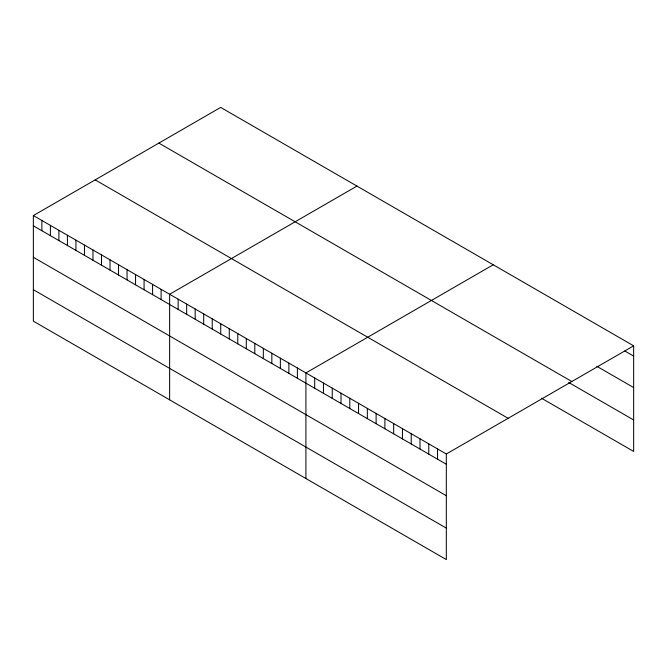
<?xml version="1.0" encoding="UTF-8"?>
<svg xmlns="http://www.w3.org/2000/svg" width="667" height="667" viewBox="0 0 667 667"><rect width="100%" height="100%" fill="white"/><g stroke="black" fill="none" stroke-linecap="round" stroke-linejoin="round"><path stroke-width="1" d="M33.35 215.566L446.323 453.994L446.323 559.588L33.35 321.161L33.35 215.566L220.677 107.412L633.65 345.839L633.65 451.434L541.504 398.232M356.962 186.093L169.635 294.247L169.635 399.841M493.238 264.774L305.911 372.928L305.911 478.522M446.323 453.994L633.65 345.839M624.871 351.017L633.65 356.086M596.79 366.275L633.65 387.552M158.863 143.105L571.836 381.532M568.709 382.474L633.65 419.968M95.164 179.873L508.137 418.301M33.35 225.813L446.323 464.24M33.35 257.279L446.323 495.706M33.35 289.695L446.323 528.122M437.544 448.924L437.544 459.171M428.773 443.863L428.773 454.11M419.993 438.794L419.993 449.041M411.222 433.725L411.222 443.972M402.443 428.664L402.443 438.911M393.672 423.595L393.672 433.842M384.892 418.526L384.892 428.773M376.113 413.465L376.113 423.703M367.342 408.396L367.342 418.643M358.563 403.327L358.563 413.573M349.791 398.257L349.791 408.504M341.012 393.197L341.012 403.443M332.241 388.127L332.241 398.374M323.462 383.058L323.462 393.305M314.691 377.997L314.691 388.244M297.39 368.009L297.39 378.256M288.878 363.09L288.878 373.337M280.357 358.179L280.357 368.426M271.844 353.26L271.844 363.507M263.323 348.341L263.323 358.588M254.802 343.422L254.802 353.668M246.29 338.502L246.29 348.749M237.769 333.592L237.769 343.83M229.256 328.673L229.256 338.919M220.735 323.753L220.735 334M212.223 318.834L212.223 329.081M203.702 313.915L203.702 324.162M195.181 308.996L195.181 319.243M186.668 304.085L186.668 314.332M178.147 299.166L178.147 309.413M161.114 289.328L161.114 299.575M152.593 284.409L152.593 294.656M144.08 279.498L144.08 289.745M135.559 274.579L135.559 284.826M127.047 269.66L127.047 279.907M118.526 264.741L118.526 274.987M110.005 259.822L110.005 270.068M101.492 254.911L101.492 265.149M92.971 249.992L92.971 260.238M84.459 245.072L84.459 255.319M75.938 240.153L75.938 250.4M67.417 235.234L67.417 245.481M58.904 230.315L58.904 240.562M50.384 225.404L50.384 235.651M41.871 220.485L41.871 230.732"/></g></svg>
